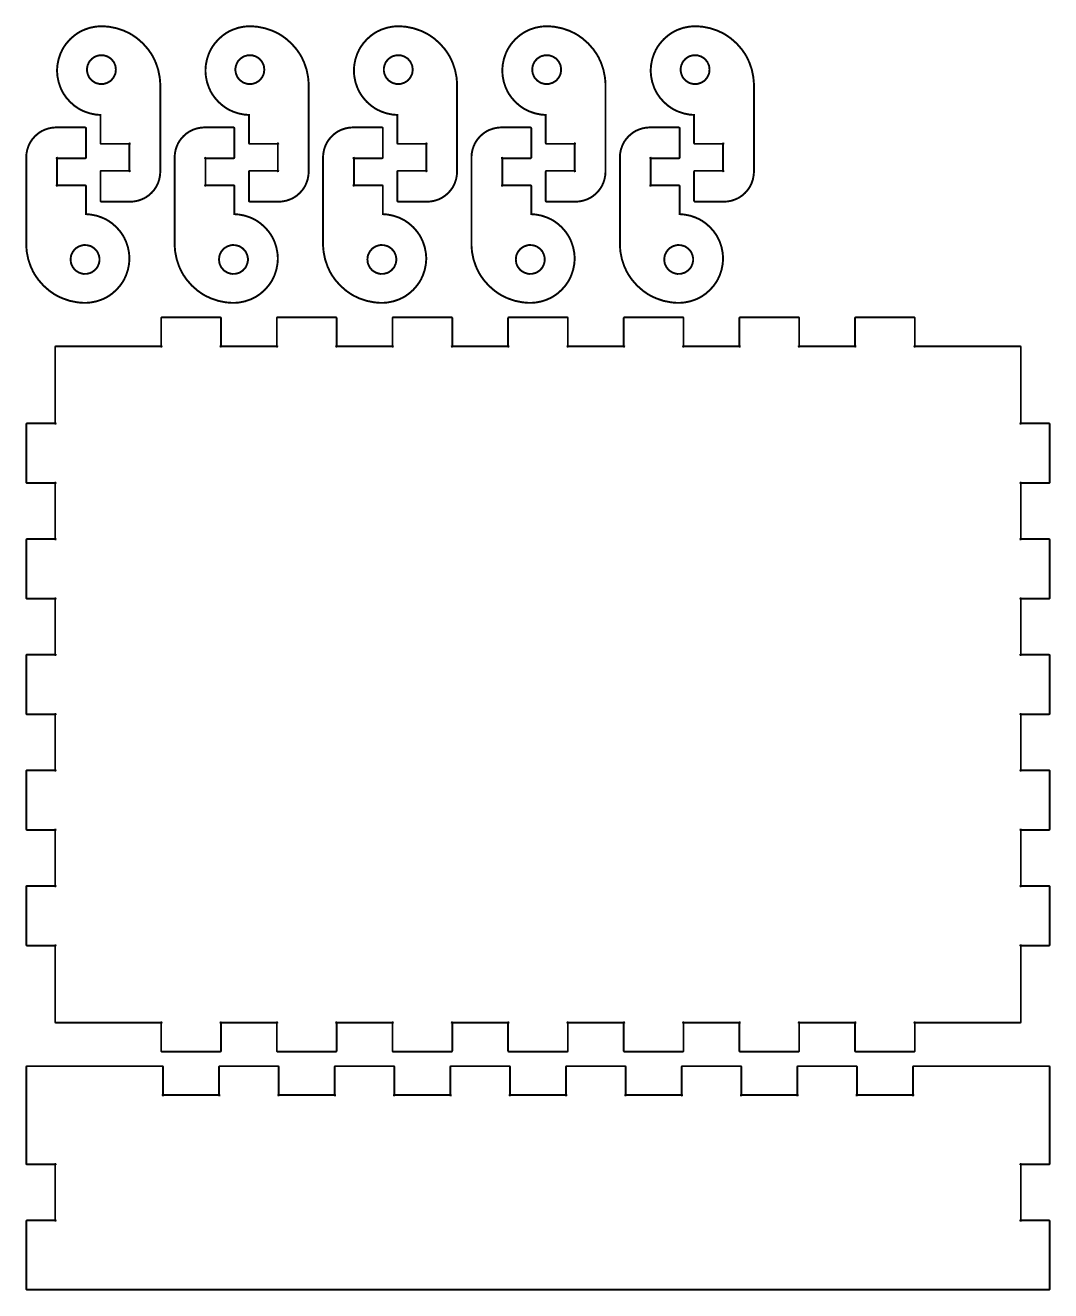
# Model space of a CAD drawing. Extents: x 10 to 224, y 10 to 295.
# Drawn here: x 9.9 to 116.3, y 164 to 295.3 of the extents above; entities that cross this region are included whole.
import ezdxf

# ---------------------------------------------------------------- set-up
doc = ezdxf.new("R2010")
doc.units = 0
doc.layers.get('0').update_dxf_attribs({"linetype": 'CONTINUOUS'})

msp = doc.modelspace()

# ---------------------------------------------------------------- linework, layer by layer
at = {"color": 0, "const_width": 0.2}
for points in [[(17.8001, 295.199), (17.6485, 295.199), (17.1979, 295.161), (16.6081, 295.044), (16.0404, 294.851), (15.6297, 294.659), (15.5002, 294.583), (15.3693, 294.509), (14.9972, 294.248), (14.5466, 293.853), (14.1511, 293.402), (13.8906, 293.032), (13.8162, 292.901), (13.7404, 292.771), (13.5489, 292.36), (13.356, 291.791), (13.2388, 291.201), (13.2002, 290.751), (13.2002, 290.599), (13.2002, 290.449), (13.2388, 289.999), (13.356, 289.41), (13.5489, 288.841), (13.7404, 288.43), (13.8162, 288.3), (13.8906, 288.17), (14.1511, 287.799), (14.5466, 287.348), (14.9972, 286.953), (15.3693, 286.693), (15.5002, 286.617), (15.6297, 286.542), (16.0404, 286.351), (16.6081, 286.158), (17.1979, 286.039), (17.6485, 285.999), (17.8001, 285.999), (17.7822, 285.999), (17.7285, 286.03), (17.6995, 286.083), (17.6995, 286.1), (17.6995, 283.1), (17.6995, 283.083), (17.7285, 283.03), (17.7822, 282.999), (17.8001, 282.999), (20.6995, 282.999), (20.7091, 282.999), (20.7409, 283.015), (20.7367, 283.038), (20.7133, 283.042), (20.6995, 283.01), (20.6995, 282.999), (20.6995, 280.201), (20.6995, 280.191), (20.7133, 280.159), (20.7367, 280.163), (20.7409, 280.187), (20.7091, 280.201), (20.6995, 280.201), (17.8001, 280.201), (17.7822, 280.201), (17.7285, 280.172), (17.6995, 280.118), (17.6995, 280.1), (17.6995, 277.1), (17.6995, 277.084), (17.7285, 277.03), (17.7822, 276.999), (17.8001, 276.999), (20.8001, 276.999), (20.9007, 276.999), (21.2053, 277.027), (21.6021, 277.106), (21.9852, 277.236), (22.2622, 277.366), (22.3504, 277.416), (22.4372, 277.467), (22.688, 277.642), (22.9912, 277.909), (23.2585, 278.212), (23.4335, 278.463), (23.4845, 278.55), (23.5341, 278.638), (23.6637, 278.915), (23.7932, 279.298), (23.8718, 279.695), (23.8993, 279.999), (23.8993, 280.1), (23.8993, 289.1), (23.8993, 289.3), (23.847, 289.898), (23.6913, 290.679), (23.4349, 291.433), (23.1813, 291.977), (23.0821, 292.15), (22.9815, 292.323), (22.637, 292.815), (22.112, 293.413), (21.5139, 293.94), (21.022, 294.284), (20.8497, 294.384), (20.6761, 294.484), (20.1318, 294.738), (19.378, 294.992), (18.5966, 295.148), (17.9985, 295.199), (17.8001, 295.199)], [(33.1997, 295.199), (33.0481, 295.199), (32.5975, 295.161), (32.0091, 295.044), (31.4399, 294.851), (31.0293, 294.659), (30.8997, 294.583), (30.7689, 294.509), (30.3982, 294.248), (29.9461, 293.853), (29.5506, 293.402), (29.2902, 293.032), (29.2158, 292.901), (29.14, 292.771), (28.9485, 292.36), (28.7555, 291.791), (28.6384, 291.201), (28.5998, 290.751), (28.5998, 290.599), (28.5998, 290.449), (28.6384, 289.999), (28.7555, 289.41), (28.9485, 288.841), (29.14, 288.43), (29.2158, 288.3), (29.2902, 288.17), (29.5506, 287.799), (29.9461, 287.348), (30.3982, 286.953), (30.7689, 286.693), (30.8997, 286.617), (31.0293, 286.542), (31.4399, 286.351), (32.0091, 286.158), (32.5975, 286.039), (33.0481, 285.999), (33.1997, 285.999), (33.1818, 285.999), (33.1294, 286.03), (33.1005, 286.083), (33.1005, 286.1), (33.1005, 283.1), (33.1005, 283.083), (33.1294, 283.03), (33.1818, 282.999), (33.1997, 282.999), (36.1005, 282.999), (36.11, 282.999), (36.1417, 283.015), (36.1379, 283.038), (36.1142, 283.042), (36.1005, 283.01), (36.1005, 282.999), (36.1005, 280.201), (36.1005, 280.191), (36.1142, 280.159), (36.1379, 280.163), (36.1417, 280.187), (36.11, 280.201), (36.1005, 280.201), (33.1997, 280.201), (33.1818, 280.201), (33.1294, 280.172), (33.1005, 280.118), (33.1005, 280.1), (33.1005, 277.1), (33.1005, 277.084), (33.1294, 277.03), (33.1818, 276.999), (33.1997, 276.999), (36.1996, 276.999), (36.3001, 276.999), (36.6049, 277.027), (37.0018, 277.106), (37.3849, 277.236), (37.6619, 277.366), (37.75, 277.416), (37.8368, 277.467), (38.0877, 277.642), (38.3907, 277.909), (38.6581, 278.212), (38.8331, 278.463), (38.8842, 278.55), (38.9336, 278.638), (39.0631, 278.915), (39.1943, 279.298), (39.2726, 279.695), (39.3002, 279.999), (39.3002, 280.1), (39.3002, 289.1), (39.3002, 289.3), (39.2465, 289.898), (39.0924, 290.679), (38.8359, 291.433), (38.5822, 291.977), (38.4831, 292.15), (38.3826, 292.323), (38.0379, 292.815), (37.513, 293.413), (36.915, 293.94), (36.4229, 294.284), (36.2507, 294.384), (36.0772, 294.484), (35.5328, 294.738), (34.7789, 294.992), (33.9976, 295.148), (33.3981, 295.199), (33.1997, 295.199)], [(48.6008, 295.199), (48.4491, 295.199), (47.9986, 295.161), (47.4087, 295.044), (46.8394, 294.851), (46.4287, 294.659), (46.2993, 294.583), (46.1684, 294.509), (45.7976, 294.248), (45.3471, 293.853), (44.9516, 293.402), (44.6913, 293.032), (44.6169, 292.901), (44.541, 292.771), (44.3495, 292.36), (44.1565, 291.791), (44.038, 291.201), (43.9995, 290.751), (43.9995, 290.599), (43.9995, 290.449), (44.038, 289.999), (44.1565, 289.41), (44.3495, 288.841), (44.541, 288.43), (44.6169, 288.3), (44.6913, 288.17), (44.9516, 287.799), (45.3471, 287.348), (45.7976, 286.953), (46.1684, 286.693), (46.2993, 286.617), (46.4287, 286.542), (46.8394, 286.351), (47.4087, 286.158), (47.9986, 286.039), (48.4491, 285.999), (48.6008, 285.999), (48.5828, 285.999), (48.5292, 286.03), (48.4999, 286.083), (48.4999, 286.1), (48.4999, 283.1), (48.4999, 283.083), (48.5292, 283.03), (48.5828, 282.999), (48.6008, 282.999), (51.4999, 282.999), (51.5098, 282.999), (51.5415, 283.015), (51.5373, 283.038), (51.5137, 283.042), (51.4999, 283.01), (51.4999, 282.999), (51.4999, 280.201), (51.4999, 280.191), (51.5137, 280.159), (51.5373, 280.163), (51.5415, 280.187), (51.5098, 280.201), (51.4999, 280.201), (48.6008, 280.201), (48.5828, 280.201), (48.5292, 280.172), (48.4999, 280.118), (48.4999, 280.1), (48.4999, 277.1), (48.4999, 277.084), (48.5292, 277.03), (48.5828, 276.999), (48.6008, 276.999), (51.6008, 276.999), (51.7013, 276.999), (52.0044, 277.027), (52.4013, 277.106), (52.7844, 277.236), (53.0613, 277.366), (53.1495, 277.416), (53.2363, 277.467), (53.4871, 277.642), (53.7916, 277.909), (54.0575, 278.212), (54.2339, 278.463), (54.2851, 278.55), (54.3348, 278.638), (54.4643, 278.915), (54.5938, 279.298), (54.6724, 279.695), (54.7, 279.999), (54.7, 280.1), (54.7, 289.1), (54.7, 289.3), (54.6474, 289.898), (54.4918, 290.679), (54.2354, 291.433), (53.9821, 291.977), (53.8826, 292.15), (53.782, 292.323), (53.4377, 292.815), (52.9124, 293.413), (52.3145, 293.94), (51.8223, 294.284), (51.6502, 294.384), (51.4766, 294.484), (50.9323, 294.738), (50.1784, 294.992), (49.397, 295.148), (48.799, 295.199), (48.6008, 295.199)], [(64.0002, 295.199), (63.8485, 295.199), (63.398, 295.161), (62.8082, 295.044), (62.2406, 294.851), (61.83, 294.659), (61.7001, 294.583), (61.5692, 294.509), (61.1974, 294.248), (60.7466, 293.853), (60.3511, 293.402), (60.0908, 293.032), (60.0163, 292.901), (59.9405, 292.771), (59.7489, 292.36), (59.5559, 291.791), (59.4388, 291.201), (59.4004, 290.751), (59.4004, 290.599), (59.4004, 290.449), (59.4388, 289.999), (59.5559, 289.41), (59.7489, 288.841), (59.9405, 288.43), (60.0163, 288.3), (60.0908, 288.17), (60.3511, 287.799), (60.7466, 287.348), (61.1974, 286.953), (61.5692, 286.693), (61.7001, 286.617), (61.83, 286.542), (62.2406, 286.351), (62.8082, 286.158), (63.398, 286.039), (63.8485, 285.999), (64.0002, 285.999), (63.9822, 285.999), (63.9286, 286.03), (63.8997, 286.083), (63.8997, 286.1), (63.8997, 283.1), (63.8997, 283.083), (63.9286, 283.03), (63.9822, 282.999), (64.0002, 282.999), (66.8997, 282.999), (66.9092, 282.999), (66.941, 283.015), (66.9368, 283.038), (66.9135, 283.042), (66.8997, 283.01), (66.8997, 282.999), (66.8997, 280.201), (66.8997, 280.191), (66.9135, 280.159), (66.9368, 280.163), (66.941, 280.187), (66.9092, 280.201), (66.8997, 280.201), (64.0002, 280.201), (63.9822, 280.201), (63.9286, 280.172), (63.8997, 280.118), (63.8997, 280.1), (63.8997, 277.1), (63.8997, 277.084), (63.9286, 277.03), (63.9822, 276.999), (64.0002, 276.999), (67.0003, 276.999), (67.1008, 276.999), (67.4053, 277.027), (67.8021, 277.106), (68.1852, 277.236), (68.4622, 277.366), (68.5504, 277.416), (68.6375, 277.467), (68.888, 277.642), (69.1914, 277.909), (69.4588, 278.212), (69.6337, 278.463), (69.6845, 278.55), (69.7343, 278.638), (69.8638, 278.915), (69.9946, 279.298), (70.0733, 279.695), (70.1008, 279.999), (70.1008, 280.1), (70.1008, 289.1), (70.1008, 289.3), (70.0472, 289.898), (69.8913, 290.679), (69.6352, 291.433), (69.3815, 291.977), (69.2824, 292.15), (69.1815, 292.323), (68.8372, 292.815), (68.3122, 293.413), (67.7139, 293.94), (67.2222, 294.284), (67.05, 294.384), (66.8761, 294.484), (66.3317, 294.738), (65.5782, 294.992), (64.7968, 295.148), (64.1985, 295.199), (64.0002, 295.199)], [(79.3997, 295.199), (79.2484, 295.199), (78.7975, 295.161), (78.2077, 295.044), (77.64, 294.851), (77.2294, 294.659), (77.0999, 294.583), (76.9691, 294.509), (76.5983, 294.248), (76.1464, 293.853), (75.7509, 293.402), (75.4902, 293.032), (75.4158, 292.901), (75.3403, 292.771), (75.1487, 292.36), (74.9558, 291.791), (74.8386, 291.201), (74.7998, 290.751), (74.7998, 290.599), (74.7998, 290.449), (74.8386, 289.999), (74.9558, 289.41), (75.1487, 288.841), (75.3403, 288.43), (75.4158, 288.3), (75.4902, 288.17), (75.7509, 287.799), (76.1464, 287.348), (76.5983, 286.953), (76.9691, 286.693), (77.0999, 286.617), (77.2294, 286.542), (77.64, 286.351), (78.2077, 286.158), (78.7975, 286.039), (79.2484, 285.999), (79.3997, 285.999), (79.3821, 285.999), (79.3281, 286.03), (79.2992, 286.083), (79.2992, 286.1), (79.2992, 283.1), (79.2992, 283.083), (79.3281, 283.03), (79.3821, 282.999), (79.3997, 282.999), (82.2992, 282.999), (82.3087, 282.999), (82.3405, 283.015), (82.3366, 283.038), (82.3129, 283.042), (82.2992, 283.01), (82.2992, 282.999), (82.2992, 280.201), (82.2992, 280.191), (82.3129, 280.159), (82.3366, 280.163), (82.3405, 280.187), (82.3087, 280.201), (82.2992, 280.201), (79.3997, 280.201), (79.3821, 280.201), (79.3281, 280.172), (79.2992, 280.118), (79.2992, 280.1), (79.2992, 277.1), (79.2992, 277.084), (79.3281, 277.03), (79.3821, 276.999), (79.3997, 276.999), (82.3997, 276.999), (82.5003, 276.999), (82.8051, 277.027), (83.2019, 277.106), (83.5851, 277.236), (83.862, 277.366), (83.9502, 277.416), (84.037, 277.467), (84.2878, 277.642), (84.5908, 277.909), (84.8582, 278.212), (85.0332, 278.463), (85.0844, 278.55), (85.1337, 278.638), (85.2632, 278.915), (85.3944, 279.298), (85.4728, 279.695), (85.5003, 279.999), (85.5003, 280.1), (85.5003, 289.1), (85.5003, 289.3), (85.4467, 289.898), (85.2921, 290.679), (85.036, 291.433), (84.7824, 291.977), (84.6832, 292.15), (84.5827, 292.323), (84.238, 292.815), (83.7131, 293.413), (83.1137, 293.94), (82.6216, 294.284), (82.4509, 294.384), (82.2773, 294.484), (81.733, 294.738), (80.9791, 294.992), (80.1977, 295.148), (79.5983, 295.199), (79.3997, 295.199)], [(16.0996, 266.5), (16.2498, 266.5), (16.7004, 266.54), (17.2902, 266.657), (17.858, 266.85), (18.2687, 267.042), (18.3996, 267.116), (18.5291, 267.192), (18.9012, 267.452), (19.3518, 267.848), (19.7473, 268.3), (20.0077, 268.671), (20.0835, 268.8), (20.1579, 268.931), (20.3495, 269.342), (20.5424, 269.91), (20.6595, 270.499), (20.6995, 270.95), (20.6995, 271.1), (20.6995, 271.252), (20.6595, 271.702), (20.5424, 272.292), (20.3495, 272.86), (20.1579, 273.27), (20.0835, 273.4), (20.0077, 273.531), (19.7473, 273.902), (19.3518, 274.354), (18.9012, 274.749), (18.5291, 275.01), (18.3996, 275.084), (18.2687, 275.16), (17.858, 275.351), (17.2902, 275.544), (16.7004, 275.661), (16.2498, 275.7), (16.0996, 275.7), (16.1162, 275.7), (16.1699, 275.671), (16.2002, 275.617), (16.2002, 275.6), (16.2002, 278.599), (16.2002, 278.617), (16.1699, 278.671), (16.1162, 278.7), (16.0996, 278.7), (13.2002, 278.7), (13.1892, 278.7), (13.1575, 278.686), (13.1616, 278.663), (13.1851, 278.658), (13.2002, 278.69), (13.2002, 278.7), (13.2002, 281.5), (13.2002, 281.511), (13.1851, 281.543), (13.1616, 281.537), (13.1575, 281.515), (13.1892, 281.5), (13.2002, 281.5), (16.0996, 281.5), (16.1162, 281.5), (16.1699, 281.529), (16.2002, 281.583), (16.2002, 281.599), (16.2002, 284.599), (16.2002, 284.617), (16.1699, 284.671), (16.1162, 284.7), (16.0996, 284.7), (13.0996, 284.7), (12.9977, 284.7), (12.6931, 284.674), (12.2962, 284.595), (11.9131, 284.466), (11.6362, 284.336), (11.5493, 284.285), (11.4612, 284.236), (11.2103, 284.059), (10.9072, 283.792), (10.6412, 283.489), (10.4648, 283.238), (10.4152, 283.15), (10.3642, 283.063), (10.2347, 282.786), (10.1051, 282.403), (10.0266, 282.006), (10.0004, 281.701), (10.0004, 281.599), (10.0004, 272.6), (10.0004, 272.401), (10.0514, 271.803), (10.2071, 271.022), (10.4635, 270.268), (10.717, 269.723), (10.8176, 269.55), (10.9168, 269.378), (11.2613, 268.885), (11.7864, 268.288), (12.3844, 267.763), (12.8764, 267.418), (13.05, 267.317), (13.2223, 267.218), (13.7666, 266.965), (14.5204, 266.708), (15.3017, 266.553), (15.8998, 266.5), (16.0996, 266.5)], [(31.4992, 266.5), (31.6494, 266.5), (32.1, 266.54), (32.6898, 266.657), (33.2589, 266.85), (33.6696, 267.042), (33.8005, 267.116), (33.9301, 267.192), (34.3008, 267.452), (34.7514, 267.848), (35.1482, 268.3), (35.4087, 268.671), (35.4845, 268.8), (35.5589, 268.931), (35.7505, 269.342), (35.9435, 269.91), (36.0606, 270.499), (36.1005, 270.95), (36.1005, 271.1), (36.1005, 271.252), (36.0606, 271.702), (35.9435, 272.292), (35.7505, 272.86), (35.5589, 273.27), (35.4845, 273.4), (35.4087, 273.531), (35.1482, 273.902), (34.7514, 274.354), (34.3008, 274.749), (33.9301, 275.01), (33.8005, 275.084), (33.6696, 275.16), (33.2589, 275.351), (32.6898, 275.544), (32.1, 275.661), (31.6494, 275.7), (31.4992, 275.7), (31.5157, 275.7), (31.5695, 275.671), (31.5998, 275.617), (31.5998, 275.6), (31.5998, 278.599), (31.5998, 278.617), (31.5695, 278.671), (31.5157, 278.7), (31.4992, 278.7), (28.5998, 278.7), (28.5888, 278.7), (28.5571, 278.686), (28.5612, 278.663), (28.5846, 278.658), (28.5998, 278.69), (28.5998, 278.7), (28.5998, 281.5), (28.5998, 281.511), (28.5846, 281.543), (28.5612, 281.537), (28.5571, 281.515), (28.5888, 281.5), (28.5998, 281.5), (31.4992, 281.5), (31.5157, 281.5), (31.5695, 281.529), (31.5998, 281.583), (31.5998, 281.599), (31.5998, 284.599), (31.5998, 284.617), (31.5695, 284.671), (31.5157, 284.7), (31.4992, 284.7), (28.4992, 284.7), (28.3972, 284.7), (28.0941, 284.674), (27.6972, 284.595), (27.3141, 284.466), (27.0371, 284.336), (26.9503, 284.285), (26.8621, 284.236), (26.6113, 284.059), (26.3081, 283.792), (26.0408, 283.489), (25.8644, 283.238), (25.8148, 283.15), (25.7638, 283.063), (25.6343, 282.786), (25.5047, 282.403), (25.4262, 282.006), (25.4, 281.701), (25.4, 281.599), (25.4, 272.6), (25.4, 272.401), (25.4524, 271.803), (25.6081, 271.022), (25.863, 270.268), (26.1166, 269.723), (26.2172, 269.55), (26.3164, 269.378), (26.6609, 268.885), (27.1859, 268.288), (27.784, 267.763), (28.2759, 267.418), (28.4496, 267.317), (28.6218, 267.218), (29.1662, 266.965), (29.92, 266.708), (30.7013, 266.553), (31.2994, 266.5), (31.4992, 266.5)], [(46.9, 266.5), (47.0503, 266.5), (47.5008, 266.54), (48.0893, 266.657), (48.6586, 266.85), (49.0693, 267.042), (49.2002, 267.116), (49.3296, 267.192), (49.7004, 267.452), (50.1523, 267.848), (50.5478, 268.3), (50.8081, 268.671), (50.884, 268.8), (50.9584, 268.931), (51.15, 269.342), (51.3429, 269.91), (51.46, 270.499), (51.4999, 270.95), (51.4999, 271.1), (51.4999, 271.252), (51.46, 271.702), (51.3429, 272.292), (51.15, 272.86), (50.9584, 273.27), (50.884, 273.4), (50.8081, 273.531), (50.5478, 273.902), (50.1523, 274.354), (49.7004, 274.749), (49.3296, 275.01), (49.2002, 275.084), (49.0693, 275.16), (48.6586, 275.351), (48.0893, 275.544), (47.5008, 275.661), (47.0503, 275.7), (46.9, 275.7), (46.9166, 275.7), (46.9706, 275.671), (46.9995, 275.617), (46.9995, 275.6), (46.9995, 278.599), (46.9995, 278.617), (46.9706, 278.671), (46.9166, 278.7), (46.9, 278.7), (43.9995, 278.7), (43.9882, 278.7), (43.9568, 278.686), (43.9621, 278.663), (43.9843, 278.658), (43.9995, 278.69), (43.9995, 278.7), (43.9995, 281.5), (43.9995, 281.511), (43.9843, 281.543), (43.9621, 281.537), (43.9568, 281.515), (43.9882, 281.5), (43.9995, 281.5), (46.9, 281.5), (46.9166, 281.5), (46.9706, 281.529), (46.9995, 281.583), (46.9995, 281.599), (46.9995, 284.599), (46.9995, 284.617), (46.9706, 284.671), (46.9166, 284.7), (46.9, 284.7), (43.9, 284.7), (43.7981, 284.7), (43.4936, 284.674), (43.0967, 284.595), (42.7136, 284.466), (42.4367, 284.336), (42.3499, 284.285), (42.2617, 284.236), (42.0109, 284.059), (41.7079, 283.792), (41.4405, 283.489), (41.2655, 283.238), (41.2157, 283.15), (41.1649, 283.063), (41.0351, 282.786), (40.9042, 282.403), (40.8259, 282.006), (40.7995, 281.701), (40.7995, 281.599), (40.7995, 272.6), (40.7995, 272.401), (40.852, 271.803), (41.0076, 271.022), (41.2627, 270.268), (41.5163, 269.723), (41.6168, 269.55), (41.716, 269.378), (42.0606, 268.885), (42.587, 268.288), (43.1849, 267.763), (43.6771, 267.418), (43.8506, 267.317), (44.0228, 267.218), (44.5671, 266.965), (45.321, 266.708), (46.1024, 266.553), (46.7004, 266.5), (46.9, 266.5)], [(62.2999, 266.5), (62.4498, 266.5), (62.9006, 266.54), (63.4905, 266.657), (64.0581, 266.85), (64.4687, 267.042), (64.5996, 267.116), (64.7291, 267.192), (65.1013, 267.452), (65.5518, 267.848), (65.9476, 268.3), (66.2079, 268.671), (66.2838, 268.8), (66.3582, 268.931), (66.5498, 269.342), (66.7424, 269.91), (66.8595, 270.499), (66.8997, 270.95), (66.8997, 271.1), (66.8997, 271.252), (66.8595, 271.702), (66.7424, 272.292), (66.5498, 272.86), (66.3582, 273.27), (66.2838, 273.4), (66.2079, 273.531), (65.9476, 273.902), (65.5518, 274.354), (65.1013, 274.749), (64.7291, 275.01), (64.5996, 275.084), (64.4687, 275.16), (64.0581, 275.351), (63.4905, 275.544), (62.9006, 275.661), (62.4498, 275.7), (62.2999, 275.7), (62.3164, 275.7), (62.3701, 275.671), (62.4004, 275.617), (62.4004, 275.6), (62.4004, 278.599), (62.4004, 278.617), (62.3701, 278.671), (62.3164, 278.7), (62.2999, 278.7), (59.4004, 278.7), (59.3894, 278.7), (59.3577, 278.686), (59.3619, 278.663), (59.3852, 278.658), (59.4004, 278.69), (59.4004, 278.7), (59.4004, 281.5), (59.4004, 281.511), (59.3852, 281.543), (59.3619, 281.537), (59.3577, 281.515), (59.3894, 281.5), (59.4004, 281.5), (62.2999, 281.5), (62.3164, 281.5), (62.3701, 281.529), (62.4004, 281.583), (62.4004, 281.599), (62.4004, 284.599), (62.4004, 284.617), (62.3701, 284.671), (62.3164, 284.7), (62.2999, 284.7), (59.2998, 284.7), (59.1979, 284.7), (58.8931, 284.674), (58.4962, 284.595), (58.1131, 284.466), (57.8362, 284.336), (57.7494, 284.285), (57.6612, 284.236), (57.4104, 284.059), (57.1073, 283.792), (56.8413, 283.489), (56.6649, 283.238), (56.6152, 283.15), (56.5644, 283.063), (56.4349, 282.786), (56.3051, 282.403), (56.2268, 282.006), (56.2007, 281.701), (56.2007, 281.599), (56.2007, 272.6), (56.2007, 272.401), (56.2515, 271.803), (56.4074, 271.022), (56.6635, 270.268), (56.9172, 269.723), (57.0177, 269.55), (57.1168, 269.378), (57.4615, 268.885), (57.9864, 268.288), (58.5844, 267.763), (59.0765, 267.418), (59.2501, 267.317), (59.4222, 267.218), (59.9666, 266.965), (60.7205, 266.708), (61.5019, 266.553), (62.0998, 266.5), (62.2999, 266.5)], [(77.7007, 266.5), (77.851, 266.5), (78.3015, 266.54), (78.8899, 266.657), (79.459, 266.85), (79.8696, 267.042), (80.0005, 267.116), (80.1303, 267.192), (80.5007, 267.452), (80.9516, 267.848), (81.347, 268.3), (81.6074, 268.671), (81.6832, 268.8), (81.7577, 268.931), (81.9492, 269.342), (82.1422, 269.91), (82.2593, 270.499), (82.2992, 270.95), (82.2992, 271.1), (82.2992, 271.252), (82.2593, 271.702), (82.1422, 272.292), (81.9492, 272.86), (81.7577, 273.27), (81.6832, 273.4), (81.6074, 273.531), (81.347, 273.902), (80.9516, 274.354), (80.5007, 274.749), (80.1303, 275.01), (80.0005, 275.084), (79.8696, 275.16), (79.459, 275.351), (78.8899, 275.544), (78.3015, 275.661), (77.851, 275.7), (77.7007, 275.7), (77.7173, 275.7), (77.7709, 275.671), (77.7998, 275.617), (77.7998, 275.6), (77.7998, 278.599), (77.7998, 278.617), (77.7709, 278.671), (77.7173, 278.7), (77.7007, 278.7), (74.7998, 278.7), (74.7889, 278.7), (74.7571, 278.686), (74.7614, 278.663), (74.7847, 278.658), (74.7998, 278.69), (74.7998, 278.7), (74.7998, 281.5), (74.7998, 281.511), (74.7847, 281.543), (74.7614, 281.537), (74.7571, 281.515), (74.7889, 281.5), (74.7998, 281.5), (77.7007, 281.5), (77.7173, 281.5), (77.7709, 281.529), (77.7998, 281.583), (77.7998, 281.599), (77.7998, 284.599), (77.7998, 284.617), (77.7709, 284.671), (77.7173, 284.7), (77.7007, 284.7), (74.6993, 284.7), (74.5973, 284.7), (74.2943, 284.674), (73.8974, 284.595), (73.5143, 284.466), (73.2374, 284.336), (73.1502, 284.285), (73.062, 284.236), (72.8116, 284.059), (72.5082, 283.792), (72.2408, 283.489), (72.0644, 283.238), (72.015, 283.15), (71.9638, 283.063), (71.8344, 282.786), (71.7049, 282.403), (71.6262, 282.006), (71.6001, 281.701), (71.6001, 281.599), (71.6001, 272.6), (71.6001, 272.401), (71.6523, 271.803), (71.8083, 271.022), (72.063, 270.268), (72.3166, 269.723), (72.4172, 269.55), (72.5166, 269.378), (72.861, 268.885), (73.3859, 268.288), (73.9842, 267.763), (74.476, 267.418), (74.6495, 267.317), (74.822, 267.218), (75.3664, 266.965), (76.1213, 266.708), (76.9013, 266.553), (77.501, 266.5), (77.7007, 266.5)], [(13.0996, 191.8), (23.9999, 191.8), (24.0096, 191.8), (24.0412, 191.815), (24.0371, 191.838), (24.0137, 191.842), (23.9999, 191.811), (23.9999, 191.8), (23.9999, 188.9), (23.9999, 188.884), (24.0289, 188.83), (24.0826, 188.8), (24.1005, 188.8), (30.1005, 188.8), (30.117, 188.8), (30.1708, 188.83), (30.1997, 188.884), (30.1997, 188.9), (30.1997, 191.8), (30.1997, 191.811), (30.1845, 191.842), (30.1625, 191.838), (30.157, 191.815), (30.1887, 191.8), (30.1997, 191.8), (35.9999, 191.8), (36.0094, 191.8), (36.0412, 191.815), (36.037, 191.838), (36.0137, 191.842), (35.9999, 191.811), (35.9999, 191.8), (35.9999, 188.9), (35.9999, 188.884), (36.0288, 188.83), (36.0825, 188.8), (36.1005, 188.8), (42.1005, 188.8), (42.1171, 188.8), (42.1707, 188.83), (42.1996, 188.884), (42.1996, 188.9), (42.1996, 191.8), (42.1996, 191.811), (42.1845, 191.842), (42.1626, 191.838), (42.1569, 191.815), (42.1887, 191.8), (42.1996, 191.8), (48, 191.8), (48.0095, 191.8), (48.0413, 191.815), (48.037, 191.838), (48.0138, 191.842), (48, 191.811), (48, 191.8), (48, 188.9), (48, 188.884), (48.0289, 188.83), (48.0826, 188.8), (48.1005, 188.8), (54.1002, 188.8), (54.1168, 188.8), (54.1708, 188.83), (54.1997, 188.884), (54.1997, 188.9), (54.1997, 191.8), (54.1997, 191.811), (54.1845, 191.842), (54.1623, 191.838), (54.157, 191.815), (54.1884, 191.8), (54.1997, 191.8), (59.9997, 191.8), (60.0093, 191.8), (60.041, 191.815), (60.0371, 191.838), (60.0135, 191.842), (59.9997, 191.811), (59.9997, 191.8), (59.9997, 188.9), (59.9997, 188.884), (60.0287, 188.83), (60.0826, 188.8), (60.1003, 188.8), (66.1003, 188.8), (66.1169, 188.8), (66.1705, 188.83), (66.1995, 188.884), (66.1995, 188.9), (66.1995, 191.8), (66.1995, 191.811), (66.1843, 191.842), (66.1624, 191.838), (66.1568, 191.815), (66.1885, 191.8), (66.1995, 191.8), (71.9998, 191.8), (72.0094, 191.8), (72.0411, 191.815), (72.0369, 191.838), (72.0136, 191.842), (71.9998, 191.811), (71.9998, 191.8), (71.9998, 188.9), (71.9998, 188.884), (72.0288, 188.83), (72.0824, 188.8), (72.1004, 188.8), (78.1004, 188.8), (78.117, 188.8), (78.1706, 188.83), (78.1995, 188.884), (78.1995, 188.9), (78.1995, 191.8), (78.1995, 191.811), (78.1844, 191.842), (78.1625, 191.838), (78.1569, 191.815), (78.1886, 191.8), (78.1995, 191.8), (83.9996, 191.8), (84.0094, 191.8), (84.0412, 191.815), (84.037, 191.838), (84.0133, 191.842), (83.9996, 191.811), (83.9996, 191.8), (83.9996, 188.9), (83.9996, 188.884), (84.0285, 188.83), (84.0825, 188.8), (84.1005, 188.8), (90.1001, 188.8), (90.1167, 188.8), (90.1707, 188.83), (90.1996, 188.884), (90.1996, 188.9), (90.1996, 191.8), (90.1996, 191.811), (90.1845, 191.842), (90.1622, 191.838), (90.1569, 191.815), (90.1883, 191.8), (90.1996, 191.8), (95.9997, 191.8), (96.0092, 191.8), (96.0409, 191.815), (96.0367, 191.838), (96.0134, 191.842), (95.9997, 191.811), (95.9997, 191.8), (95.9997, 188.9), (95.9997, 188.884), (96.0286, 188.83), (96.0822, 188.8), (96.1002, 188.8), (102.1, 188.8), (102.117, 188.8), (102.17, 188.83), (102.199, 188.884), (102.199, 188.9), (102.199, 191.8), (102.199, 191.811), (102.184, 191.842), (102.162, 191.838), (102.157, 191.815), (102.188, 191.8), (102.199, 191.8), (113.1, 191.8), (113.116, 191.8), (113.17, 191.83), (113.2, 191.884), (113.2, 191.9), (113.2, 199.8), (113.2, 199.812), (113.185, 199.843), (113.162, 199.838), (113.158, 199.815), (113.189, 199.8), (113.2, 199.8), (116.1, 199.8), (116.116, 199.8), (116.17, 199.829), (116.2, 199.883), (116.2, 199.9), (116.2, 205.899), (116.2, 205.917), (116.17, 205.971), (116.116, 206), (116.1, 206), (113.2, 206), (113.189, 206), (113.158, 205.986), (113.162, 205.963), (113.185, 205.959), (113.2, 205.99), (113.2, 206), (113.2, 211.8), (113.2, 211.811), (113.185, 211.843), (113.162, 211.837), (113.158, 211.816), (113.189, 211.8), (113.2, 211.8), (116.1, 211.8), (116.116, 211.8), (116.17, 211.829), (116.2, 211.883), (116.2, 211.899), (116.2, 217.9), (116.2, 217.918), (116.17, 217.971), (116.116, 218), (116.1, 218), (113.2, 218), (113.189, 218), (113.158, 217.986), (113.162, 217.963), (113.185, 217.959), (113.2, 217.991), (113.2, 218), (113.2, 223.8), (113.2, 223.811), (113.185, 223.843), (113.162, 223.838), (113.158, 223.816), (113.189, 223.8), (113.2, 223.8), (116.1, 223.8), (116.116, 223.8), (116.17, 223.829), (116.2, 223.883), (116.2, 223.9), (116.2, 229.9), (116.2, 229.917), (116.17, 229.971), (116.116, 230), (116.1, 230), (113.2, 230), (113.189, 230), (113.158, 229.986), (113.162, 229.963), (113.185, 229.959), (113.2, 229.99), (113.2, 230), (113.2, 235.8), (113.2, 235.811), (113.185, 235.843), (113.162, 235.838), (113.158, 235.815), (113.189, 235.8), (113.2, 235.8), (116.1, 235.8), (116.116, 235.8), (116.17, 235.829), (116.2, 235.883), (116.2, 235.899), (116.2, 241.899), (116.2, 241.917), (116.17, 241.971), (116.116, 242), (116.1, 242), (113.2, 242), (113.189, 242), (113.158, 241.986), (113.162, 241.963), (113.185, 241.959), (113.2, 241.99), (113.2, 242), (113.2, 247.8), (113.2, 247.811), (113.185, 247.843), (113.162, 247.837), (113.158, 247.815), (113.189, 247.8), (113.2, 247.8), (116.1, 247.8), (116.116, 247.8), (116.17, 247.829), (116.2, 247.883), (116.2, 247.899), (116.2, 253.901), (116.2, 253.919), (116.17, 253.971), (116.116, 254), (116.1, 254), (113.2, 254), (113.189, 254), (113.158, 253.986), (113.162, 253.963), (113.185, 253.959), (113.2, 253.99), (113.2, 254), (113.2, 261.9), (113.2, 261.918), (113.17, 261.971), (113.116, 262), (113.1, 262), (102.199, 262), (102.188, 262), (102.157, 261.986), (102.162, 261.962), (102.184, 261.958), (102.199, 261.99), (102.199, 262), (102.199, 264.9), (102.199, 264.918), (102.17, 264.971), (102.117, 265), (102.1, 265), (96.1002, 265), (96.0822, 265), (96.0286, 264.971), (95.9997, 264.918), (95.9997, 264.9), (95.9997, 262), (95.9997, 261.99), (96.0134, 261.958), (96.0367, 261.962), (96.0409, 261.986), (96.0092, 262), (95.9997, 262), (90.1996, 262), (90.1883, 262), (90.1569, 261.986), (90.1622, 261.962), (90.1845, 261.958), (90.1996, 261.99), (90.1996, 262), (90.1996, 264.9), (90.1996, 264.918), (90.1707, 264.971), (90.1167, 265), (90.1001, 265), (84.1005, 265), (84.0825, 265), (84.0285, 264.971), (83.9996, 264.918), (83.9996, 264.9), (83.9996, 262), (83.9996, 261.99), (84.0133, 261.958), (84.037, 261.962), (84.0412, 261.986), (84.0094, 262), (83.9996, 262), (78.1995, 262), (78.1886, 262), (78.1569, 261.986), (78.1625, 261.962), (78.1844, 261.958), (78.1995, 261.99), (78.1995, 262), (78.1995, 264.9), (78.1995, 264.918), (78.1706, 264.971), (78.117, 265), (78.1004, 265), (72.1004, 265), (72.0824, 265), (72.0288, 264.971), (71.9998, 264.918), (71.9998, 264.9), (71.9998, 262), (71.9998, 261.99), (72.0136, 261.958), (72.0369, 261.962), (72.0411, 261.986), (72.0094, 262), (71.9998, 262), (66.1995, 262), (66.1885, 262), (66.1568, 261.986), (66.1624, 261.962), (66.1843, 261.958), (66.1995, 261.99), (66.1995, 262), (66.1995, 264.9), (66.1995, 264.918), (66.1705, 264.971), (66.1169, 265), (66.1003, 265), (60.1003, 265), (60.0826, 265), (60.0287, 264.971), (59.9997, 264.918), (59.9997, 264.9), (59.9997, 262), (59.9997, 261.99), (60.0135, 261.958), (60.0371, 261.962), (60.041, 261.986), (60.0093, 262), (59.9997, 262), (54.1997, 262), (54.1884, 262), (54.157, 261.986), (54.1623, 261.962), (54.1845, 261.958), (54.1997, 261.99), (54.1997, 262), (54.1997, 264.9), (54.1997, 264.918), (54.1708, 264.971), (54.1168, 265), (54.1002, 265), (48.1005, 265), (48.0826, 265), (48.0289, 264.971), (48, 264.918), (48, 264.9), (48, 262), (48, 261.99), (48.0138, 261.958), (48.037, 261.962), (48.0413, 261.986), (48.0095, 262), (48, 262), (42.1996, 262), (42.1887, 262), (42.1569, 261.986), (42.1626, 261.962), (42.1845, 261.958), (42.1996, 261.99), (42.1996, 262), (42.1996, 264.9), (42.1996, 264.918), (42.1707, 264.971), (42.1171, 265), (42.1005, 265), (36.1005, 265), (36.0825, 265), (36.0288, 264.971), (35.9999, 264.918), (35.9999, 264.9), (35.9999, 262), (35.9999, 261.99), (36.0137, 261.958), (36.037, 261.962), (36.0412, 261.986), (36.0094, 262), (35.9999, 262), (30.1997, 262), (30.1887, 262), (30.157, 261.986), (30.1625, 261.962), (30.1845, 261.958), (30.1997, 261.99), (30.1997, 262), (30.1997, 264.9), (30.1997, 264.918), (30.1708, 264.971), (30.117, 265), (30.1005, 265), (24.1005, 265), (24.0826, 265), (24.0289, 264.971), (23.9999, 264.918), (23.9999, 264.9), (23.9999, 262), (23.9999, 261.99), (24.0137, 261.958), (24.0371, 261.962), (24.0412, 261.986), (24.0096, 262), (23.9999, 262), (13.0996, 262), (13.0817, 262), (13.0294, 261.971), (13.0004, 261.918), (13.0004, 261.9), (13.0004, 254), (13.0004, 253.99), (13.0142, 253.959), (13.0376, 253.963), (13.0418, 253.986), (13.0101, 254), (13.0004, 254), (10.0996, 254), (10.0817, 254), (10.0294, 253.971), (10.0004, 253.919), (10.0004, 253.901), (10.0004, 247.899), (10.0004, 247.883), (10.0294, 247.829), (10.0817, 247.8), (10.0996, 247.8), (13.0004, 247.8), (13.0101, 247.8), (13.0418, 247.815), (13.0376, 247.837), (13.0142, 247.843), (13.0004, 247.811), (13.0004, 247.8), (13.0004, 242), (13.0004, 241.99), (13.0142, 241.959), (13.0376, 241.963), (13.0418, 241.986), (13.0101, 242), (13.0004, 242), (10.0996, 242), (10.0817, 242), (10.0294, 241.971), (10.0004, 241.917), (10.0004, 241.899), (10.0004, 235.899), (10.0004, 235.883), (10.0294, 235.829), (10.0817, 235.8), (10.0996, 235.8), (13.0004, 235.8), (13.0101, 235.8), (13.0418, 235.815), (13.0376, 235.838), (13.0142, 235.843), (13.0004, 235.811), (13.0004, 235.8), (13.0004, 230), (13.0004, 229.99), (13.0142, 229.959), (13.0376, 229.963), (13.0418, 229.986), (13.0101, 230), (13.0004, 230), (10.0996, 230), (10.0817, 230), (10.0294, 229.971), (10.0004, 229.917), (10.0004, 229.9), (10.0004, 223.9), (10.0004, 223.883), (10.0294, 223.829), (10.0817, 223.8), (10.0996, 223.8), (13.0004, 223.8), (13.0101, 223.8), (13.0418, 223.816), (13.0376, 223.838), (13.0142, 223.843), (13.0004, 223.811), (13.0004, 223.8), (13.0004, 218), (13.0004, 217.991), (13.0142, 217.959), (13.0376, 217.963), (13.0418, 217.986), (13.0101, 218), (13.0004, 218), (10.0996, 218), (10.0817, 218), (10.0294, 217.971), (10.0004, 217.918), (10.0004, 217.9), (10.0004, 211.899), (10.0004, 211.883), (10.0294, 211.829), (10.0817, 211.8), (10.0996, 211.8), (13.0004, 211.8), (13.0101, 211.8), (13.0418, 211.816), (13.0376, 211.837), (13.0142, 211.843), (13.0004, 211.811), (13.0004, 211.8), (13.0004, 206), (13.0004, 205.99), (13.0142, 205.959), (13.0376, 205.963), (13.0418, 205.986), (13.0101, 206), (13.0004, 206), (10.0996, 206), (10.0817, 206), (10.0294, 205.971), (10.0004, 205.917), (10.0004, 205.899), (10.0004, 199.9), (10.0004, 199.883), (10.0294, 199.829), (10.0817, 199.8), (10.0996, 199.8), (13.0004, 199.8), (13.0101, 199.8), (13.0418, 199.815), (13.0376, 199.838), (13.0142, 199.843), (13.0004, 199.812), (13.0004, 199.8), (13.0004, 191.9), (13.0004, 191.884), (13.0294, 191.83), (13.0817, 191.8), (13.0996, 191.8)], [(13.0996, 164.1), (113.1, 164.1), (116.1, 164.1), (116.116, 164.1), (116.17, 164.13), (116.2, 164.183), (116.2, 164.2), (116.2, 171.199), (116.2, 171.217), (116.17, 171.271), (116.116, 171.3), (116.1, 171.3), (113.2, 171.3), (113.189, 171.3), (113.158, 171.286), (113.162, 171.263), (113.185, 171.258), (113.2, 171.29), (113.2, 171.3), (113.2, 177.1), (113.2, 177.111), (113.185, 177.143), (113.162, 177.139), (113.158, 177.115), (113.189, 177.1), (113.2, 177.1), (116.1, 177.1), (116.116, 177.1), (116.17, 177.13), (116.2, 177.184), (116.2, 177.201), (116.2, 184.2), (116.2, 187.2), (116.2, 187.217), (116.17, 187.271), (116.116, 187.3), (116.1, 187.3), (113.1, 187.3), (102.1, 187.3), (102.082, 187.3), (102.029, 187.271), (102, 187.217), (102, 187.2), (102, 184.3), (102, 184.29), (102.013, 184.259), (102.037, 184.263), (102.041, 184.287), (102.009, 184.3), (102, 184.3), (96.1993, 184.3), (96.1884, 184.3), (96.1566, 184.287), (96.1623, 184.263), (96.1842, 184.259), (96.1993, 184.29), (96.1993, 184.3), (96.1993, 187.2), (96.1993, 187.217), (96.1704, 187.271), (96.1168, 187.3), (96.1002, 187.3), (90.1001, 187.3), (90.0825, 187.3), (90.0285, 187.271), (89.9996, 187.217), (89.9996, 187.2), (89.9996, 184.3), (89.9996, 184.29), (90.0134, 184.259), (90.037, 184.263), (90.0409, 184.287), (90.0095, 184.3), (89.9996, 184.3), (84.1996, 184.3), (84.1887, 184.3), (84.1569, 184.287), (84.1622, 184.263), (84.1844, 184.259), (84.1996, 184.29), (84.1996, 184.3), (84.1996, 187.2), (84.1996, 187.217), (84.1707, 187.271), (84.1167, 187.3), (84.1005, 187.3), (78.1004, 187.3), (78.0824, 187.3), (78.0288, 187.271), (77.9999, 187.217), (77.9999, 187.2), (77.9999, 184.3), (77.9999, 184.29), (78.0136, 184.259), (78.0369, 184.263), (78.0411, 184.287), (78.0094, 184.3), (77.9999, 184.3), (72.1995, 184.3), (72.1886, 184.3), (72.1568, 184.287), (72.1625, 184.263), (72.1843, 184.259), (72.1995, 184.29), (72.1995, 184.3), (72.1995, 187.2), (72.1995, 187.217), (72.1706, 187.271), (72.1169, 187.3), (72.1004, 187.3), (66.1003, 187.3), (66.0823, 187.3), (66.0287, 187.271), (65.9998, 187.217), (65.9998, 187.2), (65.9998, 184.3), (65.9998, 184.29), (66.0135, 184.259), (66.0368, 184.263), (66.0411, 184.287), (66.0093, 184.3), (65.9998, 184.3), (60.1998, 184.3), (60.1885, 184.3), (60.1567, 184.287), (60.1624, 184.263), (60.1846, 184.259), (60.1998, 184.29), (60.1998, 184.3), (60.1998, 187.2), (60.1998, 187.217), (60.1708, 187.271), (60.1169, 187.3), (60.1003, 187.3), (54.1002, 187.3), (54.0826, 187.3), (54.0286, 187.271), (53.9997, 187.217), (53.9997, 187.2), (53.9997, 184.3), (53.9997, 184.29), (54.0135, 184.259), (54.0371, 184.263), (54.0413, 184.287), (54.0096, 184.3), (53.9997, 184.3), (48.1997, 184.3), (48.1887, 184.3), (48.157, 184.287), (48.1623, 184.263), (48.1845, 184.259), (48.1997, 184.29), (48.1997, 184.3), (48.1997, 187.2), (48.1997, 187.217), (48.1707, 187.271), (48.1171, 187.3), (48.1005, 187.3), (42.1005, 187.3), (42.0825, 187.3), (42.0289, 187.271), (42, 187.217), (42, 187.2), (42, 184.3), (42, 184.29), (42.0137, 184.259), (42.037, 184.263), (42.0412, 184.287), (42.0095, 184.3), (42, 184.3), (36.1996, 184.3), (36.1887, 184.3), (36.1569, 184.287), (36.1625, 184.263), (36.1844, 184.259), (36.1996, 184.29), (36.1996, 184.3), (36.1996, 187.2), (36.1996, 187.217), (36.1707, 187.271), (36.117, 187.3), (36.1005, 187.3), (30.1005, 187.3), (30.0826, 187.3), (30.0288, 187.271), (29.9999, 187.217), (29.9999, 187.2), (29.9999, 184.3), (29.9999, 184.29), (30.0137, 184.259), (30.0371, 184.263), (30.0413, 184.287), (30.0095, 184.3), (29.9999, 184.3), (24.1997, 184.3), (24.1887, 184.3), (24.157, 184.287), (24.1625, 184.263), (24.1846, 184.259), (24.1997, 184.29), (24.1997, 184.3), (24.1997, 187.2), (24.1997, 187.217), (24.1708, 187.271), (24.1171, 187.3), (24.1005, 187.3), (13.0996, 187.3), (10.0996, 187.3), (10.0817, 187.3), (10.0294, 187.271), (10.0004, 187.217), (10.0004, 187.2), (10.0004, 184.2), (10.0004, 177.201), (10.0004, 177.184), (10.0294, 177.13), (10.0817, 177.1), (10.0996, 177.1), (13.0004, 177.1), (13.0101, 177.1), (13.0418, 177.115), (13.0376, 177.139), (13.0142, 177.143), (13.0004, 177.111), (13.0004, 177.1), (13.0004, 171.3), (13.0004, 171.29), (13.0142, 171.258), (13.0376, 171.263), (13.0418, 171.286), (13.0101, 171.3), (13.0004, 171.3), (10.0996, 171.3), (10.0817, 171.3), (10.0294, 171.271), (10.0004, 171.217), (10.0004, 171.199), (10.0004, 164.2), (10.0004, 164.183), (10.0294, 164.13), (10.0817, 164.1), (10.0996, 164.1), (13.0996, 164.1)]]:
    msp.add_lwpolyline(points, close=True, dxfattribs=at)
at = {"color": 5, "const_width": 0.2}
for points in [[(16.2994, 290.7), (16.2994, 290.806), (16.3601, 291.123), (16.4979, 291.451), (16.5378, 291.51), (16.5764, 291.571), (16.8176, 291.834), (17.1111, 292.035), (17.1772, 292.064), (17.242, 292.094), (17.5865, 292.185), (17.9421, 292.195), (18.0137, 292.184), (18.084, 292.174), (18.423, 292.065), (18.7275, 291.881), (18.7827, 291.834), (18.8364, 291.787), (19.061, 291.512), (19.2181, 291.192), (19.2388, 291.123), (19.2581, 291.054), (19.2994, 290.7), (19.2581, 290.347), (19.2388, 290.277), (19.2181, 290.208), (19.061, 289.889), (18.8364, 289.614), (18.7827, 289.566), (18.7275, 289.519), (18.423, 289.336), (18.084, 289.227), (18.0137, 289.216), (17.9421, 289.206), (17.5865, 289.216), (17.242, 289.307), (17.1772, 289.336), (17.1111, 289.366), (16.8176, 289.567), (16.5764, 289.829), (16.5378, 289.889), (16.4979, 289.95), (16.3601, 290.278), (16.2994, 290.595), (16.2994, 290.7)], [(31.7004, 290.7), (31.7004, 290.806), (31.761, 291.123), (31.8988, 291.451), (31.9374, 291.51), (31.976, 291.571), (32.2171, 291.834), (32.5107, 292.035), (32.5768, 292.064), (32.6416, 292.094), (32.9861, 292.185), (33.3416, 292.195), (33.4133, 292.184), (33.4836, 292.174), (33.8226, 292.065), (34.1271, 291.881), (34.1822, 291.834), (34.236, 291.787), (34.462, 291.512), (34.6191, 291.192), (34.6397, 291.123), (34.659, 291.054), (34.7004, 290.7), (34.659, 290.347), (34.6397, 290.277), (34.6191, 290.208), (34.462, 289.889), (34.236, 289.614), (34.1822, 289.566), (34.1271, 289.519), (33.8226, 289.336), (33.4836, 289.227), (33.4133, 289.216), (33.3416, 289.206), (32.9861, 289.216), (32.6416, 289.307), (32.5768, 289.336), (32.5107, 289.366), (32.2171, 289.567), (31.976, 289.829), (31.9374, 289.889), (31.8988, 289.95), (31.761, 290.278), (31.7004, 290.595), (31.7004, 290.7)], [(47.1001, 290.7), (47.1001, 290.806), (47.1607, 291.123), (47.2983, 291.451), (47.3385, 291.51), (47.377, 291.571), (47.6179, 291.834), (47.9104, 292.035), (47.9764, 292.064), (48.0413, 292.094), (48.3856, 292.185), (48.7412, 292.195), (48.8128, 292.184), (48.883, 292.174), (49.222, 292.065), (49.5268, 291.881), (49.5819, 291.834), (49.6355, 291.787), (49.8616, 291.512), (50.0186, 291.192), (50.0394, 291.123), (50.0585, 291.054), (50.1001, 290.7), (50.0585, 290.347), (50.0394, 290.277), (50.0186, 290.208), (49.8616, 289.889), (49.6355, 289.614), (49.5819, 289.566), (49.5268, 289.519), (49.222, 289.336), (48.883, 289.227), (48.8128, 289.216), (48.7412, 289.206), (48.3856, 289.216), (48.0413, 289.307), (47.9764, 289.336), (47.9104, 289.366), (47.6179, 289.567), (47.377, 289.829), (47.3385, 289.889), (47.2983, 289.95), (47.1607, 290.278), (47.1001, 290.595), (47.1001, 290.7)], [(62.4995, 290.7), (62.4995, 290.806), (62.5602, 291.123), (62.6981, 291.451), (62.738, 291.51), (62.7765, 291.571), (63.0178, 291.834), (63.3113, 292.035), (63.3772, 292.064), (63.4421, 292.094), (63.7854, 292.185), (64.1421, 292.195), (64.2137, 292.184), (64.2842, 292.174), (64.6232, 292.065), (64.9277, 291.881), (64.9827, 291.834), (65.0363, 291.787), (65.2611, 291.512), (65.4184, 291.192), (65.4389, 291.123), (65.4583, 291.054), (65.4995, 290.7), (65.4583, 290.347), (65.4389, 290.277), (65.4184, 290.208), (65.2611, 289.889), (65.0363, 289.614), (64.9827, 289.566), (64.9277, 289.519), (64.6232, 289.336), (64.2842, 289.227), (64.2137, 289.216), (64.1421, 289.206), (63.7854, 289.216), (63.4421, 289.307), (63.3772, 289.336), (63.3113, 289.366), (63.0178, 289.567), (62.7765, 289.829), (62.738, 289.889), (62.6981, 289.95), (62.5602, 290.278), (62.4995, 290.595), (62.4995, 290.7)], [(77.9004, 290.7), (77.9004, 290.806), (77.9611, 291.123), (78.099, 291.451), (78.1375, 291.51), (78.1763, 291.571), (78.4172, 291.834), (78.7107, 292.035), (78.777, 292.064), (78.8416, 292.094), (79.1863, 292.185), (79.5419, 292.195), (79.6135, 292.184), (79.6837, 292.174), (80.0227, 292.065), (80.3271, 291.881), (80.3822, 291.834), (80.4362, 291.787), (80.6619, 291.512), (80.8193, 291.192), (80.8397, 291.123), (80.8591, 291.054), (80.899, 290.7), (80.8591, 290.347), (80.8397, 290.277), (80.8193, 290.208), (80.6619, 289.889), (80.4362, 289.614), (80.3822, 289.566), (80.3271, 289.519), (80.0227, 289.336), (79.6837, 289.227), (79.6135, 289.216), (79.5419, 289.206), (79.1863, 289.216), (78.8416, 289.307), (78.777, 289.336), (78.7107, 289.366), (78.4172, 289.567), (78.1763, 289.829), (78.1375, 289.889), (78.099, 289.95), (77.9611, 290.278), (77.9004, 290.595), (77.9004, 290.7)], [(17.6003, 271), (17.6003, 270.895), (17.5383, 270.578), (17.4005, 270.25), (17.3619, 270.189), (17.322, 270.129), (17.0808, 269.867), (16.7872, 269.665), (16.7225, 269.635), (16.6563, 269.606), (16.3132, 269.515), (15.9563, 269.506), (15.886, 269.515), (15.8144, 269.526), (15.4767, 269.637), (15.1708, 269.82), (15.1171, 269.867), (15.062, 269.913), (14.8373, 270.189), (14.6802, 270.509), (14.661, 270.578), (14.6403, 270.647), (14.5989, 271.001), (14.6403, 271.353), (14.661, 271.423), (14.6802, 271.491), (14.8373, 271.811), (15.062, 272.087), (15.1171, 272.133), (15.1708, 272.182), (15.4767, 272.365), (15.8144, 272.475), (15.886, 272.485), (15.9563, 272.496), (16.3132, 272.485), (16.6563, 272.396), (16.7225, 272.365), (16.7872, 272.336), (17.0808, 272.133), (17.322, 271.872), (17.3619, 271.811), (17.4005, 271.75), (17.5383, 271.423), (17.6003, 271.105), (17.6003, 271)], [(32.9999, 271), (32.9999, 270.895), (32.9379, 270.578), (32.8001, 270.25), (32.7615, 270.189), (32.7229, 270.129), (32.4817, 269.867), (32.1882, 269.665), (32.1235, 269.635), (32.0573, 269.606), (31.7128, 269.515), (31.3573, 269.506), (31.287, 269.515), (31.2153, 269.526), (30.8763, 269.637), (30.5718, 269.82), (30.518, 269.867), (30.4629, 269.913), (30.2369, 270.189), (30.0798, 270.509), (30.0605, 270.578), (30.0398, 270.647), (29.9985, 271.001), (30.0398, 271.353), (30.0605, 271.423), (30.0798, 271.491), (30.2369, 271.811), (30.4629, 272.087), (30.518, 272.133), (30.5718, 272.182), (30.8763, 272.365), (31.2153, 272.475), (31.287, 272.485), (31.3573, 272.496), (31.7128, 272.485), (32.0573, 272.396), (32.1235, 272.365), (32.1882, 272.336), (32.4817, 272.133), (32.7229, 271.872), (32.7615, 271.811), (32.8001, 271.75), (32.9379, 271.423), (32.9999, 271.105), (32.9999, 271)], [(48.3993, 271), (48.3993, 270.895), (48.3387, 270.578), (48.2011, 270.25), (48.1623, 270.189), (48.1224, 270.129), (47.8815, 269.867), (47.588, 269.665), (47.523, 269.635), (47.4567, 269.606), (47.1124, 269.515), (46.7568, 269.506), (46.6866, 269.515), (46.615, 269.526), (46.276, 269.637), (45.9715, 269.82), (45.9176, 269.867), (45.8625, 269.913), (45.6364, 270.189), (45.4794, 270.509), (45.46, 270.578), (45.4395, 270.647), (45.3993, 271.001), (45.4395, 271.353), (45.46, 271.423), (45.4794, 271.491), (45.6364, 271.811), (45.8625, 272.087), (45.9176, 272.133), (45.9715, 272.182), (46.276, 272.365), (46.615, 272.475), (46.6866, 272.485), (46.7568, 272.496), (47.1124, 272.485), (47.4567, 272.396), (47.523, 272.365), (47.588, 272.336), (47.8815, 272.133), (48.1224, 271.872), (48.1623, 271.811), (48.2011, 271.75), (48.3387, 271.423), (48.3993, 271.105), (48.3993, 271)], [(63.8006, 271), (63.8006, 270.895), (63.7385, 270.578), (63.6005, 270.25), (63.5621, 270.189), (63.5222, 270.129), (63.2809, 269.867), (62.9874, 269.665), (62.9225, 269.635), (62.8565, 269.606), (62.5119, 269.515), (62.1563, 269.506), (62.0861, 269.515), (62.0145, 269.526), (61.6768, 269.637), (61.371, 269.82), (61.3174, 269.867), (61.262, 269.913), (61.0376, 270.189), (60.8803, 270.509), (60.8612, 270.578), (60.8404, 270.647), (60.7991, 271.001), (60.8404, 271.353), (60.8612, 271.423), (60.8803, 271.491), (61.0376, 271.811), (61.262, 272.087), (61.3174, 272.133), (61.371, 272.182), (61.6768, 272.365), (62.0145, 272.475), (62.0861, 272.485), (62.1563, 272.496), (62.5119, 272.485), (62.8565, 272.396), (62.9225, 272.365), (62.9874, 272.336), (63.2809, 272.133), (63.5222, 271.872), (63.5621, 271.811), (63.6005, 271.75), (63.7385, 271.423), (63.8006, 271.105), (63.8006, 271)], [(79.2, 271), (79.2, 270.895), (79.1379, 270.578), (79.0004, 270.25), (78.9615, 270.189), (78.9217, 270.129), (78.6818, 269.867), (78.3883, 269.665), (78.3237, 269.635), (78.2574, 269.606), (77.9127, 269.515), (77.5575, 269.506), (77.4869, 269.515), (77.4153, 269.526), (77.0763, 269.637), (76.7719, 269.82), (76.7182, 269.867), (76.6632, 269.913), (76.4371, 270.189), (76.2801, 270.509), (76.2607, 270.578), (76.2399, 270.647), (76.1986, 271.001), (76.2399, 271.353), (76.2607, 271.423), (76.2801, 271.491), (76.4371, 271.811), (76.6632, 272.087), (76.7182, 272.133), (76.7719, 272.182), (77.0763, 272.365), (77.4153, 272.475), (77.4869, 272.485), (77.5575, 272.496), (77.9127, 272.485), (78.2574, 272.396), (78.3237, 272.365), (78.3883, 272.336), (78.6818, 272.133), (78.9217, 271.872), (78.9615, 271.811), (79.0004, 271.75), (79.1379, 271.423), (79.2, 271.105), (79.2, 271)]]:
    msp.add_lwpolyline(points, close=True, dxfattribs=at)

doc.saveas('drawing.dxf')
